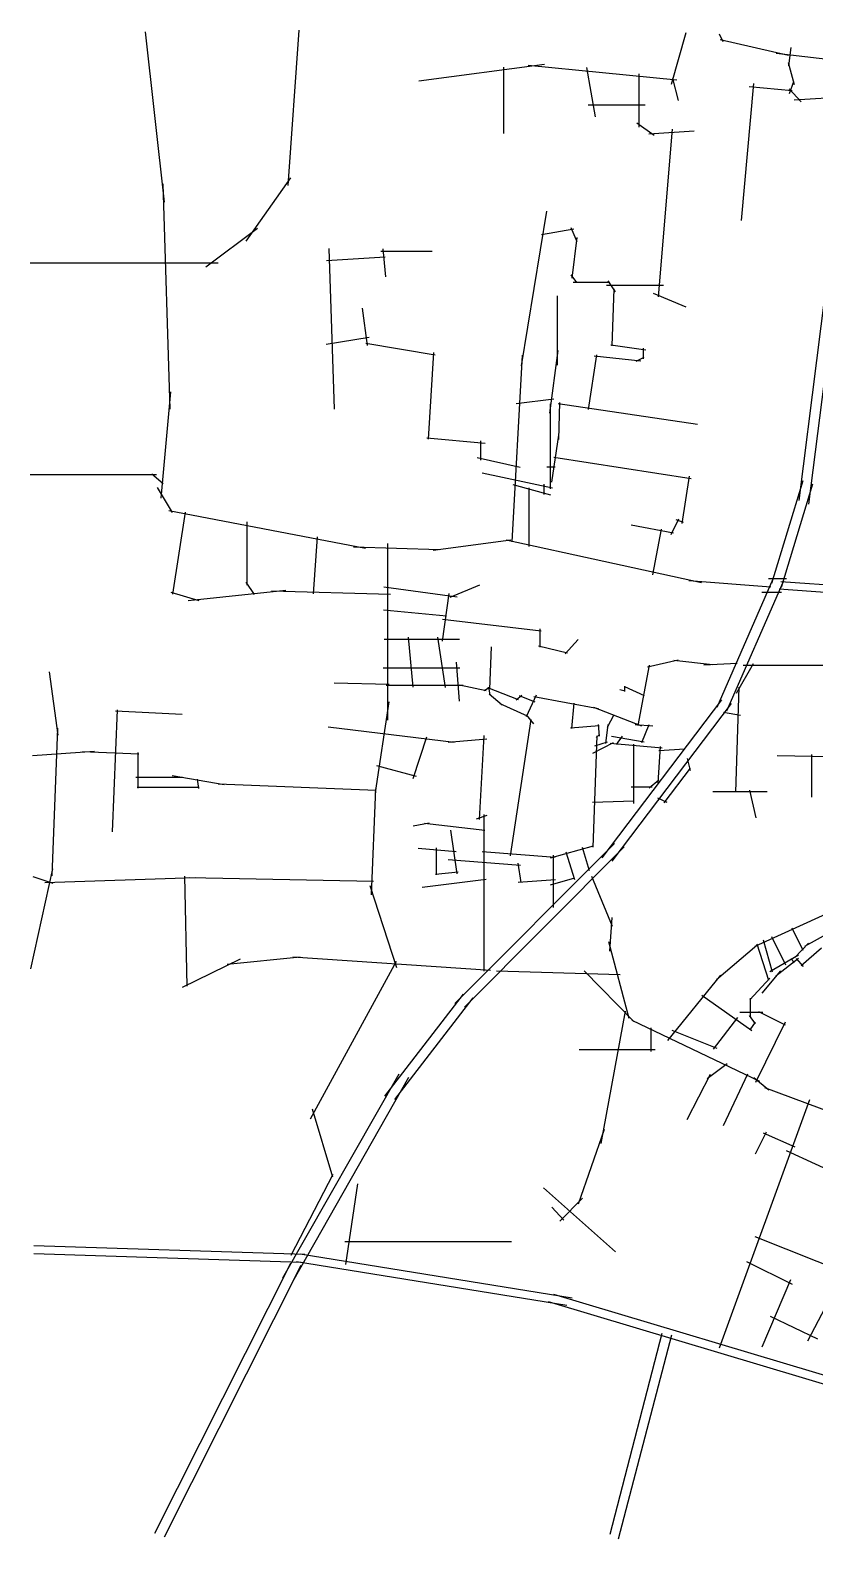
# Model space of a CAD drawing. Header units: metres. Extents: x -9189 to -1624, y -25 to 5087.
# Drawn here: x -9189 to -6550, y -10 to 5061 of the extents above; entities that cross this region are included whole.
import ezdxf

# ---------------------------------------------------------------- set-up
doc = ezdxf.new("R2010")
doc.units = ezdxf.units.M
doc.header["$MEASUREMENT"] = 0
doc.layers.add('路网', color=2, linetype='Continuous')

msp = doc.modelspace()

# ---------------------------------------------------------------- linework, layer by layer
at = {"layer": '路网'}
for p, q in [((-8802.5, 5054.8), (-8737.6, 4482.6)), ((-8320.8, 4539.1), (-8284.1, 5060.9)), ((-7032.2, 4879.3), (-6983.3, 5053.5)), ((-6858.9, 5022.2), (-6871.1, 5047.3)), ((-6868.7, 5030.1), (-6638.7, 4976.7)), ((-6679.9, 4983.7), (-6374.9, 4948.3)), ((-6631.3, 5002.4), (-6639.3, 4941)), ((-7882.3, 4890.8), (-7459.2, 4946.3)), ((-7595.7, 4713.5), (-7595.7, 4936.3)), ((-7513.8, 4943.7), (-7014.9, 4894)), ((-7318.4, 4935.6), (-7288.9, 4769.2)), ((-6640.5, 4951.8), (-6620, 4878.4)), ((-7142.6, 4913.7), (-7142.6, 4735.1)), ((-7029, 4899), (-7009.9, 4824.7)), ((-6756.3, 4881.8), (-6798.3, 4420.9)), ((-6771.5, 4871.6), (-6626.9, 4858.2)), ((-6635.2, 4847.9), (-6621, 4887.9)), ((-6636.4, 4863.7), (-6596.4, 4819.8)), ((-6619.4, 4826.9), (-6389.3, 4840.8)), ((-7312.1, 4809.7), (-7120.6, 4809.7)), ((-7149, 4749), (-7091, 4708.5)), ((-7108.4, 4712.2), (-6956.7, 4722.7)), ((-7029.7, 4727.9), (-7077.7, 4164.6)), ((-8462.1, 4352.2), (-8312.4, 4565)), ((-8742.4, 4544.1), (-8719.6, 3786.6)), ((-7453, 4452.2), (-7537.7, 3932.8)), ((-6485.1, 4421.2), (-6604.7, 3479.6)), ((-8598.1, 4265.8), (-8424.2, 4395.4)), ((-7469.2, 4373.6), (-7360.3, 4393.6)), ((-7370.3, 4397.9), (-7350.3, 4350.3)), ((-7351.2, 4364.5), (-7367.3, 4227.2)), ((-6452.2, 4409.1), (-6571.8, 3467.4)), ((-8184.1, 4327), (-8166.6, 3786.5)), ((-8009.3, 4317.5), (-7836.5, 4317.5)), ((-8003, 4326), (-7993.9, 4231.4)), ((-9188.7, 4278.4), (-8556, 4278.4)), ((-8191.9, 4287.2), (-7995.6, 4299.2)), ((-7370.3, 4238.1), (-7351.5, 4212.2)), ((-7362.8, 4214.3), (-7240.1, 4214.3)), ((-7246.3, 4218.3), (-7222.1, 4181.6)), ((-7417, 4167.9), (-7417, 3935)), ((-7250.6, 4203.4), (-7059.3, 4203.4)), ((-7225.7, 4191.9), (-7232.9, 3999.7)), ((-7094.4, 4177.1), (-6983.8, 4131.5)), ((-8072, 4126.4), (-8055.9, 4000.8)), ((-8193.8, 4005.8), (-8048.7, 4028.6)), ((-8060.3, 4009.1), (-7826.7, 3969.6)), ((-7833.1, 3977.8), (-7851, 3686.4)), ((-7568.2, 3341.5), (-7533.2, 3968.7)), ((-7414.9, 3984), (-7442.3, 3774)), ((-7310.9, 3785.6), (-7283.2, 3970.1)), ((-7292.5, 3966.3), (-7135.4, 3949.8)), ((-7236.8, 4003.2), (-7118.7, 3986.6)), ((-7150.9, 3948.5), (-7124, 3962)), ((-7127.4, 3992.3), (-7127.4, 3956.1)), ((-8716.7, 3845.4), (-8749, 3487.3)), ((-7554.8, 3806.4), (-7428, 3821.4)), ((-7440.3, 3805), (-7440.3, 3519.3)), ((-7413.1, 3806.1), (-6945.5, 3736.9)), ((-7409.2, 3808.9), (-7411.9, 3685.2)), ((-7855.1, 3690.5), (-7659.1, 3672.9)), ((-7675.1, 3680.6), (-7675.1, 3615.5)), ((-7435.1, 3542.1), (-7410.7, 3699.4)), ((-7685.6, 3624.9), (-7541.5, 3591.8)), ((-7427.5, 3625.8), (-6966.2, 3553.5)), ((-9188.4, 3566.9), (-8764.3, 3566.9)), ((-8779.2, 3570), (-8741, 3537)), ((-7668.9, 3573.3), (-7432, 3522.5)), ((-7451, 3592.9), (-7423.1, 3592.9)), ((-6972.6, 3561.9), (-6997.3, 3402.4)), ((-8762, 3524), (-8710.7, 3439.5)), ((-7565.6, 3533.6), (-7438.8, 3498.7)), ((-7510.9, 3325.2), (-7510.9, 3523)), ((-7460.4, 3499.8), (-7460.4, 3534.3)), ((-6591.3, 3546.5), (-6696.5, 3200.7)), ((-6558.4, 3534.4), (-6663.9, 3187.8)), ((-8721.9, 3446), (-8060.8, 3320.2)), ((-8709.5, 3164.7), (-8666.2, 3440.6)), ((-8459.9, 3408.2), (-8459.9, 3195.3)), ((-7168.2, 3398.2), (-7025.2, 3371.8)), ((-7033.8, 3365.5), (-7007.7, 3418.7)), ((-7017.4, 3415.6), (-6992.8, 3407.1)), ((-8223.6, 3358.3), (-8237.3, 3166.5)), ((-7833.5, 3313.4), (-7572.6, 3347.6)), ((-7587.7, 3348.1), (-6931.8, 3203.9)), ((-7095.4, 3229.9), (-7065.7, 3384)), ((-8101.1, 3324.5), (-7812.1, 3315.1)), ((-7987.1, 3335.9), (-7987.1, 2741.4)), ((-8463.6, 3205.8), (-8435.3, 3163.7)), ((-7777, 3155), (-7677.3, 3196.5)), ((-6698.6, 3188.8), (-6974.6, 3209.9)), ((-6691.3, 3216), (-6879.8, 2783.7)), ((-6658.1, 3204.5), (-6846.9, 2771.6)), ((-6705.7, 3218.2), (-6645.8, 3218.2)), ((-6665, 3208.2), (-6088, 3165.9)), ((-8715.5, 3171.8), (-8621.1, 3144)), ((-8657.9, 3144), (-8329, 3178.4)), ((-8377.1, 3176), (-7977.6, 3164.8)), ((-7999.9, 3189.7), (-7753.2, 3155.7)), ((-7781.5, 3167.1), (-7803.9, 3007.4)), ((-6728.5, 3171.9), (-6663, 3171.9)), ((-6670.5, 3183.2), (-6093.5, 3140.9)), ((-8000.5, 3112.9), (-7788.8, 3092.1)), ((-7802.4, 3080.8), (-7470.9, 3041.4)), ((-7475, 3048.6), (-7475, 2987.3)), ((-7998, 3013.8), (-7745.7, 3013.8)), ((-7901.3, 2852.7), (-7916.9, 3020.6)), ((-7792.5, 2850.9), (-7818, 3021.1)), ((-7390.2, 2964.6), (-7345.9, 3012.7)), ((-7638.6, 2988.2), (-7644.8, 2846.2)), ((-7479.6, 2991.8), (-7381.9, 2968.4)), ((-7113.6, 2921.3), (-7010.1, 2944.5)), ((-7024.1, 2942.8), (-6895, 2928.6)), ((-9124.8, 2904.4), (-9096.1, 2691.1)), ((-8001.3, 2917.9), (-7743.5, 2917.9)), ((-7756.9, 2936.9), (-7745.9, 2805.9)), ((-7144.9, 2723.1), (-7106.6, 2927)), ((-6923.6, 2927.9), (-6811.7, 2933.6)), ((-6813.6, 2832.1), (-6756.8, 2932)), ((-6791.1, 2926.3), (-6436.8, 2926.3)), ((-8166.5, 2867.1), (-7981.9, 2862.3)), ((-7991.9, 2859.4), (-7732.5, 2859.4)), ((-7745.2, 2860.1), (-7655, 2841.8)), ((-7662.4, 2841.3), (-7645.2, 2851.3)), ((-7650.9, 2851.3), (-7547.6, 2811.1)), ((-7648.1, 2852.3), (-7643.3, 2826.9)), ((-7205.9, 2844.3), (-7187.6, 2840.6)), ((-7190.9, 2854.2), (-7124.1, 2824.7)), ((-7188.9, 2838.3), (-7188.9, 2855.3)), ((-6816, 2499.4), (-6805.2, 2852.3)), ((-7983.3, 2803), (-8028.9, 2498.2)), ((-7645.3, 2830.4), (-7601.9, 2793.3)), ((-7609.1, 2797.9), (-7517.3, 2756.5)), ((-7554.7, 2810.2), (-7536, 2826.1)), ((-7544.7, 2824.1), (-7491.4, 2802.9)), ((-7520.1, 2754.3), (-7486.2, 2826.8)), ((-7494.9, 2820.7), (-7278.1, 2780.5)), ((-7367.9, 2713.5), (-7359.3, 2798.2)), ((-6864.4, 2810.2), (-7266.2, 2279.2)), ((-6831.5, 2798.1), (-7233.3, 2267.1)), ((-8896, 2776.7), (-8913.4, 2366.4)), ((-8901.4, 2772.6), (-8678, 2761.4)), ((-7573.9, 2285.5), (-7504.4, 2744)), ((-7520.6, 2759.5), (-7496.6, 2729.7)), ((-7294.1, 2785.4), (-7133.6, 2722.5)), ((-7247.6, 2718.5), (-7224.6, 2761.1)), ((-6857.1, 2768.7), (-6800.6, 2758.5)), ((-9097.2, 2715), (-9115.4, 2218.8)), ((-8186.8, 2718.7), (-7763.1, 2667.1)), ((-7663.7, 2689.7), (-7679.1, 2407.6)), ((-7371.8, 2715.5), (-7275.4, 2723.5)), ((-7283.7, 2689.1), (-7297.2, 2314.6)), ((-7285.4, 2682.9), (-7275, 2693.6)), ((-7278.9, 2727.1), (-7275.2, 2688.1)), ((-7253, 2662.7), (-7245, 2727)), ((-7154.5, 2727.5), (-7095.2, 2722.8)), ((-7132.6, 2666.6), (-7106.9, 2726.6)), ((-9180.3, 2622.8), (-8971.8, 2637.1)), ((-7900.6, 2545.2), (-7855.5, 2685.4)), ((-7782.7, 2667.7), (-7653.3, 2678.5)), ((-7297.4, 2630.1), (-7227.9, 2666)), ((-7290.2, 2654.9), (-7247.3, 2669.3)), ((-7239.1, 2663.8), (-7063.4, 2648.9)), ((-7234.3, 2687.5), (-7124.8, 2668.3)), ((-7217.6, 2659.8), (-7197, 2687.5)), ((-7160.4, 2660.7), (-7160.4, 2461.3)), ((-7070, 2652.9), (-7078.7, 2531.1)), ((-7074.7, 2640), (-6987.9, 2645.4)), ((-9012.2, 2636.1), (-8823.6, 2628.7)), ((-8827.1, 2633), (-8827.1, 2512.9)), ((-8024.6, 2589.2), (-7891.1, 2553.2)), ((-6979.5, 2612.8), (-6969.5, 2572.7)), ((-6676.7, 2622.5), (-6288.4, 2616.5)), ((-6560.6, 2482.3), (-6560.6, 2626.2)), ((-8833, 2550.5), (-8676, 2550.5)), ((-8710.7, 2555.3), (-8536.2, 2525.2)), ((-8627.4, 2542.7), (-8622.6, 2511.6)), ((-7107.2, 2513.8), (-7075.1, 2541.1)), ((-7057.4, 2463.9), (-6968.2, 2580)), ((-8829.1, 2516.4), (-8620.1, 2516.4)), ((-8556.3, 2528), (-8025.6, 2506.3)), ((-8027.6, 2510.8), (-8041.7, 2154.9)), ((-7167.7, 2517.8), (-7097.9, 2517.8)), ((-6893.8, 2501.5), (-6710.9, 2501.5)), ((-6769.6, 2506.1), (-6749, 2413.4)), ((-7297.9, 2465.7), (-7158.9, 2469.9)), ((-7079.7, 2480.6), (-7047.7, 2465.6)), ((-7901.2, 2386), (-7847.2, 2396.4)), ((-7863.1, 2395.7), (-7659.7, 2372.1)), ((-7688.1, 2409.8), (-7652.4, 2422.4)), ((-7662.6, 1897.7), (-7662.6, 2424.3)), ((-7774.9, 2371.4), (-7754.1, 2225.6)), ((-7884.2, 2311), (-7756, 2299.6)), ((-7822.5, 2221.8), (-7822.5, 2312.6)), ((-7224.1, 2327.4), (-7761.3, 1789.2)), ((-7191.2, 2315.3), (-7728.5, 1777.1)), ((-7669.2, 2299.7), (-7423.8, 2281.3)), ((-7439.5, 2279.2), (-7294.6, 2318.9)), ((-7429.8, 2287.3), (-7429.8, 2111.9)), ((-7387.5, 2299.4), (-7359, 2205.7)), ((-7333, 2315.1), (-7309.7, 2235.7)), ((-9185.9, 1906), (-9112, 2241.3)), ((-7826.3, 2224), (-7749.4, 2231.4)), ((-7783.5, 2273.4), (-7539.9, 2254.6)), ((-7548.7, 2260.7), (-7539, 2195.7)), ((-9179.4, 2216.1), (-9112, 2194.2)), ((-9139, 2196.3), (-8633.7, 2212.2)), ((-8669.3, 2216.9), (-8662.2, 1847.2)), ((-8654, 2212.2), (-8034.2, 2200.2)), ((-8046.9, 2185.8), (-7957.1, 1910.5)), ((-7870.6, 2180.2), (-7655.7, 2206.6)), ((-7548.1, 2196.8), (-7422.2, 2206.4)), ((-7439.2, 2187.8), (-7357.3, 2211.6)), ((-7301.1, 2217.1), (-7231.5, 2049.2)), ((-6751.2, 1982.1), (-6499.5, 2096.4)), ((-7233.2, 2078), (-7241.3, 1965)), ((-6627.3, 2043.3), (-6591.3, 1968.6)), ((-6584.3, 1981.6), (-6489.1, 2034.4)), ((-7244, 1997.5), (-7175.6, 1739.8)), ((-6881.1, 1870.3), (-6745.1, 1985.6)), ((-6745.2, 1990.3), (-6705.9, 1867.5)), ((-6724.2, 2002.7), (-6694.3, 1896)), ((-6695.8, 2014.4), (-6649.3, 1919)), ((-6618.2, 1943.3), (-6571.7, 1992)), ((-8676.8, 1844.1), (-8481.6, 1939.5)), ((-8526.1, 1921.8), (-8280.8, 1946.1)), ((-8305.4, 1946.4), (-7641.2, 1900.7)), ((-8246, 1401.2), (-7956.6, 1931.7)), ((-6702.2, 1896.4), (-6604.9, 1953.2)), ((-6681.1, 1882.7), (-6605.2, 1941.5)), ((-6629.9, 1942.1), (-6620.7, 1925.6)), ((-6613, 1940), (-6589.5, 1914.1)), ((-6595.9, 1916.5), (-6528.3, 1976.2)), ((-7620.8, 1898.5), (-7204.7, 1886.3)), ((-7325.9, 1898.6), (-7158.6, 1728.9)), ((-7045.2, 1665), (-6866.5, 1884.8)), ((-6727.2, 1823.5), (-6664.9, 1898.9)), ((-6769.3, 1801), (-6702.1, 1874.5)), ((-7733.1, 1820.7), (-7996.8, 1478.2)), ((-7700.2, 1808.5), (-7963.9, 1466.1)), ((-6930, 1817.2), (-6762.7, 1698.8)), ((-6767.7, 1807.5), (-6767.7, 1743.7)), ((-7268.5, 1318.4), (-7187.4, 1763.9)), ((-7165.6, 1732.9), (-6736.3, 1527.6)), ((-6891, 1636.1), (-6809.8, 1741.9)), ((-6802.1, 1760.6), (-6725.3, 1760.6)), ((-6771.3, 1749.4), (-6750.9, 1720.9)), ((-6768.1, 1700.3), (-6749.9, 1726.6)), ((-6749.3, 1525.1), (-6648.6, 1728.1)), ((-6739.3, 1762.6), (-6650.1, 1717.2)), ((-7100.9, 1628), (-7100.9, 1707.2)), ((-7031.7, 1699.9), (-6879.7, 1638.8)), ((-7342.3, 1634.2), (-7086.8, 1634.2)), ((-6912.8, 1537.1), (-6845.2, 1587.2)), ((-7949.6, 1552.2), (-8339.9, 866.1)), ((-7916.7, 1540.1), (-8307, 853.9)), ((-6979.2, 1399.7), (-6901.7, 1551.1)), ((-6857.4, 1378.8), (-6775.5, 1552.6)), ((-6755.8, 1540.4), (-6705.3, 1498.5)), ((-6719.8, 1507.2), (-6264.8, 1336.6)), ((-8241, 1434.7), (-8172.7, 1206.5)), ((-6871.1, 632.3), (-6566.9, 1466.1)), ((-7344.7, 1116.1), (-7257.1, 1366.4)), ((-6749.8, 1284.4), (-6713.5, 1357.3)), ((-6724.5, 1354.6), (-6617.4, 1307.6)), ((-6646.8, 1295.3), (-6452.2, 1205.7)), ((-8311.3, 943), (-8169.7, 1215.6)), ((-8127.7, 912.3), (-8087.4, 1183.2)), ((-7462.3, 1170), (-7221.1, 954.8)), ((-7407.6, 1057.7), (-7331.5, 1135.3)), ((-7434.4, 1104.1), (-7394.4, 1061.3)), ((-9176.6, 976), (-8265, 946.3)), ((-8130.8, 988.9), (-7570.8, 988.9)), ((-6752.6, 1006.2), (-6439.7, 881.3)), ((-9176.6, 949), (-8277.3, 919.8)), ((-8769.7, 8.6), (-8312.7, 916.2)), ((-8293.2, 921.7), (-7384.7, 774.7)), ((-8280.9, 947.5), (-7366.8, 799.6)), ((-6780.3, 921.6), (-6627.1, 845.5)), ((-8736.8, -3.5), (-8277, 909.6)), ((-6574.5, 654.9), (-6444.5, 902.4)), ((-7428.6, 812.7), (-5879.8, 348)), ((-6728, 634.8), (-6631, 861.7)), ((-7446.5, 787.8), (-5897.7, 323.1)), ((-6701, 737.8), (-6541.7, 661.7)), ((-7238.7, 5.9), (-7063.2, 681)), ((-7210.4, -10.3), (-7030.9, 675))]:
    msp.add_line(p, q, dxfattribs=at)

doc.saveas('drawing.dxf')
